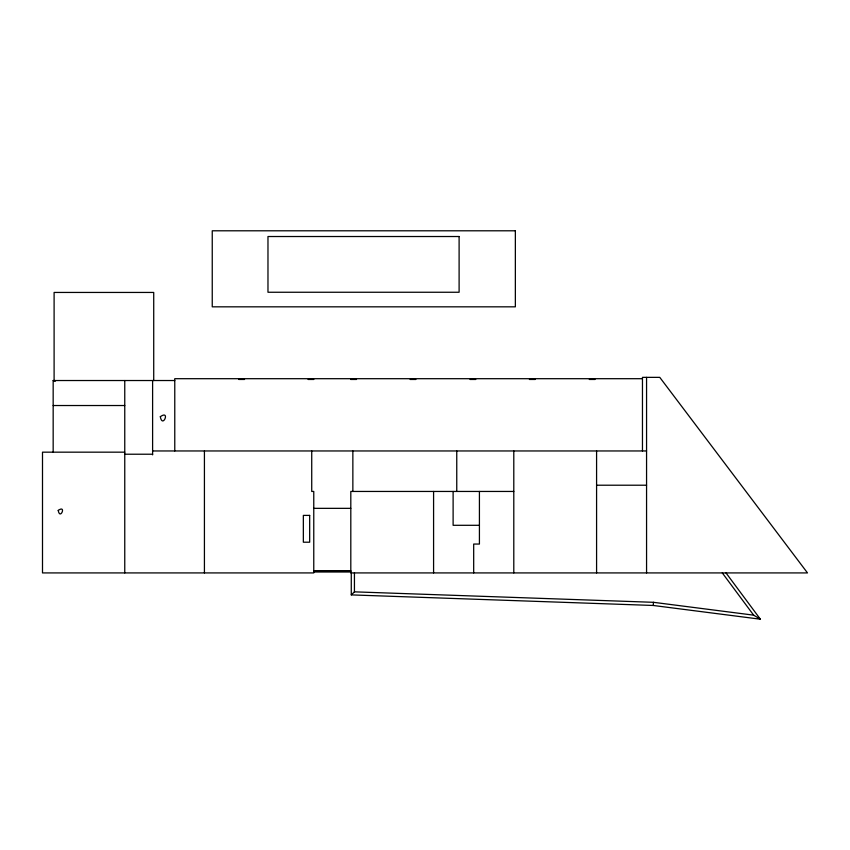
<?xml version="1.0" encoding="UTF-8"?>
<svg xmlns="http://www.w3.org/2000/svg" width="850" height="850" viewBox="0 0 850 850"><rect width="100%" height="100%" fill="white"/><g stroke="black" fill="none" stroke-linecap="round" stroke-linejoin="round"><path stroke-width="1.27" d="M653.225 605.466L653.48 602.31L354.439 591.844L351.273 594.894L653.225 605.466L760.367 619.204L726.006 572.921M642.462 378.696L174.771 378.696L174.771 450.957M238.776 379.461L244.545 379.461M308.061 379.461L313.831 379.461M350.752 379.461L356.522 379.461M410.125 379.461L415.894 379.461M470.018 379.461L475.788 379.461M529.391 379.461L535.16 379.461M589.284 379.461L595.064 379.461M53.167 452.168L53.167 380.524L174.771 380.524M53.167 405.524L124.759 405.524M152.607 450.957L646.563 450.957M124.759 452.168L42.5 452.168L42.5 572.921L313.767 572.921L313.767 491.449L311.727 491.449L311.727 450.957M124.759 454.219L152.607 454.219M596.583 485.212L646.563 485.212M513.793 491.449L350.806 491.449L350.806 572.921L807.5 572.921L659.77 377.358L642.462 377.358L642.462 450.957M313.767 508.342L350.806 508.342M479.421 525.3L453.114 525.3L453.114 491.449M313.767 570.881L350.806 570.881M313.767 571.062L350.806 571.062M313.767 571.997L350.806 571.997M653.48 602.31L753.642 615.156L760.367 619.204M53.167 380.524L55.218 381.363M722.298 572.921L753.642 615.156M646.563 377.358L646.563 572.921M596.583 450.957L596.583 572.921M513.793 450.957L513.793 572.921M479.421 491.449L479.421 544.053L473.684 544.053L473.684 572.921M456.758 450.957L456.758 491.449M433.585 491.449L433.585 572.921M354.439 572.921L354.439 591.844M352.856 450.957L352.856 491.449M351.273 572.921L351.273 594.894M204.425 450.957L204.425 572.921M153.722 380.524L153.722 292.442L54.102 292.442L54.102 380.524M152.607 380.524L152.607 454.867M124.759 380.524L124.759 572.921M58.225 510.404C60.063 520.784 66.863 504.369 58.225 510.404M160.321 416.691C162.52 429.144 170.68 409.434 160.321 416.691M515.355 230.796L212.245 230.796L212.245 306.829L515.355 306.829L515.355 230.796M459.106 236.523L267.973 236.523L267.973 292.251L459.106 292.251L459.106 236.523M309.676 515.398L303.344 515.398L303.344 542.204L309.676 542.204L309.676 515.398"/></g></svg>
